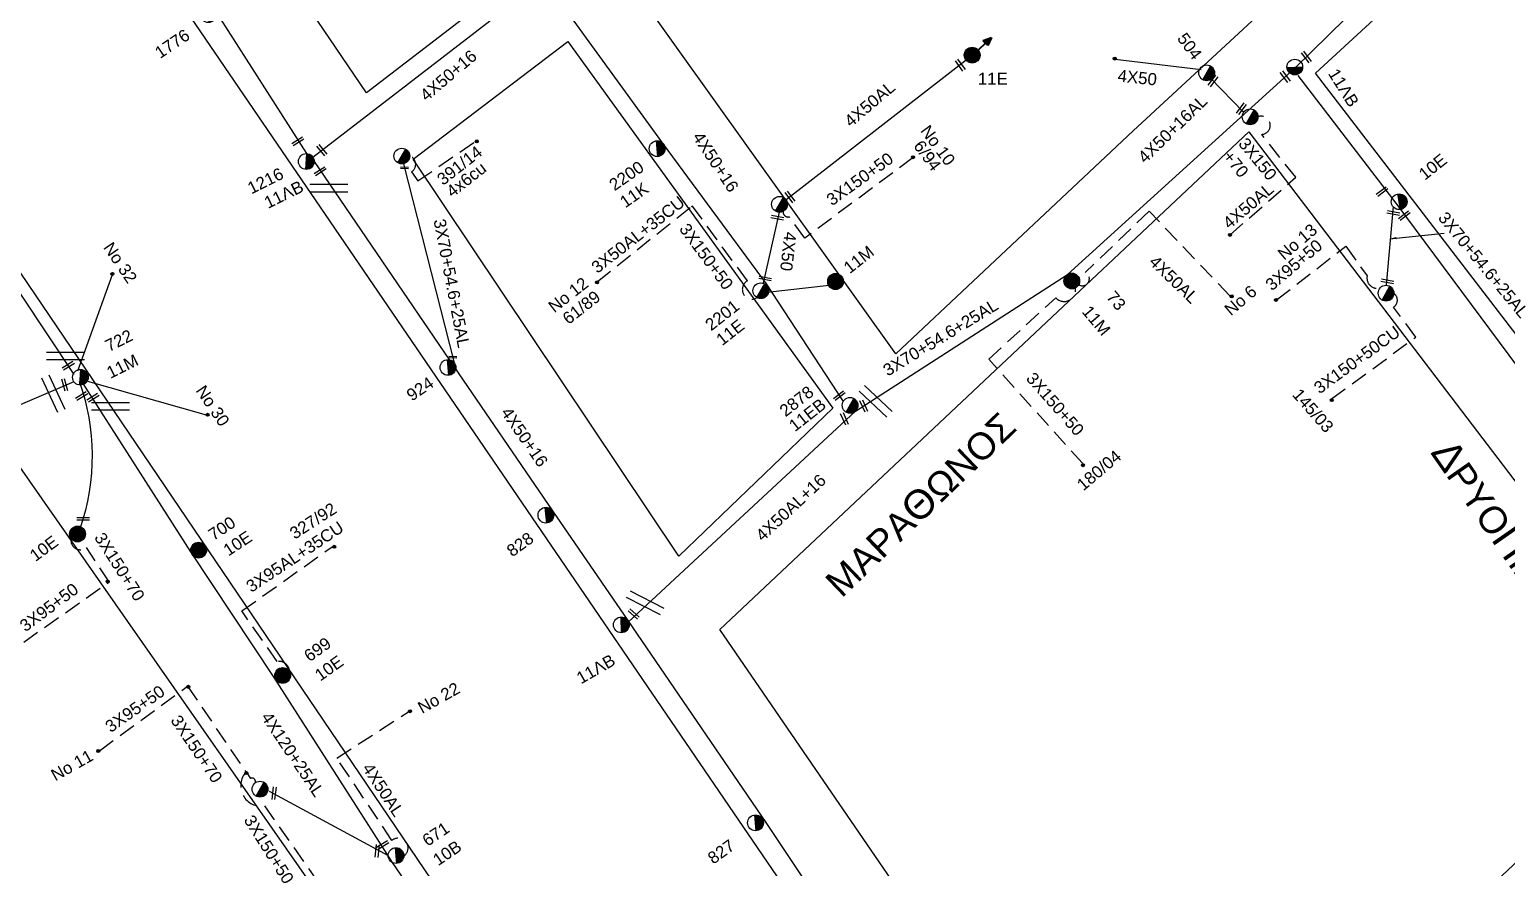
# Model space of a CAD drawing. Header units: millimetres. Extents: x 3156 to 5307, y 1191 to 2273.
# Drawn here: x 3487 to 3707.9, y 1942.1 to 2067.4 of the extents above; entities that cross this region are included whole.
import ezdxf

# ---------------------------------------------------------------- set-up
doc = ezdxf.new("R2010")
doc.units = ezdxf.units.MM
doc.linetypes.add('DASHED', pattern=[19.05, 12.7, -6.35])
for name, color, linetype in [('Άγνωστα', 7, 'Continuous'), ('Γυμνά εναέρια ΧΤ (3Φ)   4x50AL', 7, 'Continuous'), ('Γυμνά εναέρια ΧΤ και ΦΟΠ (3Φ)   4x50+16AL', 7, 'Continuous'), ('Επίτονοι', 7, 'Continuous'), ('Επιγραφές - Σχήματα', 7, 'Continuous'), ('Καλώδια ΧΤ   3x150+50AL', 7, 'DASHED'), ('Καλώδια ΧΤ   3x150+50CU', 7, 'DASHED'), ('Καλώδια ΧΤ   3x150+70AL', 7, 'DASHED'), ('Καλώδια ΧΤ   3x95+35 CU', 7, 'DASHED'), ('Καλώδια ΧΤ   3x95+50 AL XLPE', 7, 'DASHED'), ('Καλώδια ΧΤ   4x50AL', 7, 'DASHED'), ('Μηχανική τομή', 7, 'Continuous'), ('Στύλος Ξύλινος', 7, 'Continuous'), ('Στύλος Ξύλινος @ 1', 7, 'Continuous'), ('Στύλος ΦΜ', 7, 'Continuous'), ('Στύλος ΦΜ @ 1', 7, 'Continuous'), ('Συνδέσεις', 7, 'Continuous'), ('Συνεστραμμένα ΧΤ   3x70+54.6+25 AL', 7, 'SYN_LINE'), ('Συνεστραμμένα ΧΤ   4x120+25 AL', 7, 'SYN_LINE'), ('Τομή', 7, 'Continuous'), ('Υπόβαθρο ΔΕΗ', 7, 'Continuous'), ('Υπόγεια καλώδια Παροχών ΧΤ   4x6', 7, 'DASHED')]:
    doc.layers.add(name, color=color, linetype=linetype)
doc.styles.add('arial', font='arial.ttf')
doc.styles.get("Standard").update_dxf_attribs({"font": 'arial.ttf'})
doc.linetypes.add('SYN_LINE', pattern='A,0.5,-0.0001,["/\\/\\/\\/",Standard,S=0.1,R=0,X=0,Y=-0.05],-0.25', length=0.7501)
doc.dimstyles.new('ISO-25', dxfattribs={"dimtxt": 2.5, "dimasz": 2.5, "dimexe": 1.25, "dimexo": 0.625, "dimtad": 1, "dimtxsty": 'Standard', "dimcen": 2.5, "dimadec": 0, "dimazin": 0, "dimtfac": 1, "dimtmove": 0, "dimatfit": 3, "dimfxl": 1, "dimarcsym": 0})

# ---------------------------------------------------------------- blocks, each defined once
blk = doc.blocks.new('ΥΠΑΡΧΩΝ ΤΣΙΜΕΝΤΕΝΙΟΣ ΣΤΥΛΟΣ')
at = {"layer": 'Στύλος ΦΜ'}
blk.add_hatch(color=7, dxfattribs=at).paths.add_polyline_path([(-1.29, -2.28, 0.574793), (2.62, 0, 0.268822), (1.3, 2.27)])
at = {"layer": 'Στύλος ΦΜ', "color": 7}
blk.add_line((-1.29, -2.28), (1.3, 2.27), dxfattribs=at)
blk.add_circle((0, 0), 2.62, dxfattribs=at)
at = {"layer": 'Στύλος ΦΜ', "flags": 4}
for tag, p in [('ΑΡΙΘΜΟΣ', (-4.68, 8.05)), ('ΤΥΠΟΣ', (-4.91, 3.03))]:
    blk.add_attdef(tag, p, '', height=4, dxfattribs=at)
blk = doc.blocks.new('ΥΠΑΡΧΩΝ ΞΥΛΙΝΟΣ ΣΤΥΛΟΣ')
at = {"layer": 'Στύλος Ξύλινος'}
h = blk.add_hatch(color=7, dxfattribs=at)
h.paths.add_polyline_path([(-2.62, 0, 0.270008), (-1.29, -2.28), (1.3, 2.27, 0.576266)])
h.paths.add_polyline_path([(-1.29, -2.28, 0.574793), (2.62, 0, 0.268822), (1.3, 2.27)])
at = {"layer": 'Στύλος Ξύλινος', "color": 7}
blk.add_line((-1.29, -2.28), (1.3, 2.27), dxfattribs=at)
blk.add_circle((0, 0), 2.62, dxfattribs=at)
at = {"layer": 'Στύλος Ξύλινος', "flags": 4}
for tag, p in [('ΑΡΙΘΜΟΣ', (-4.91, 8.6)), ('ΤΥΠΟΣ', (-4.85, 3.39))]:
    blk.add_attdef(tag, p, '', height=4, dxfattribs=at)
blk = doc.blocks.new('ΤΟΜΗ')
at = {"layer": 'Τομή', "ltscale": 40}
for p, q in [((-5.68, 0), (5.68, 0)), ((5.68, -2.33), (-5.68, -2.33))]:
    blk.add_line(p, q, dxfattribs=at)
blk = doc.blocks.new('ΜΗΧΑΝΙΚΗ ΤΟΜΗ')
at = {"layer": 'Μηχανική τομή', "ltscale": 40}
for p, q in [((-1.89, 0.78), (1.89, 0.78)), ((1.89, 0), (-1.89, 0))]:
    blk.add_line(p, q, dxfattribs=at)
blk = doc.blocks.new('_ΣΥΝΔΕΣΗ')
at = {"layer": 'Συνδέσεις', "linetype": 'SYN_LINE', "ltscale": 40}
blk.add_hatch(color=256, dxfattribs=at).paths.add_polyline_path([(0.5, -0.01, 1), (-0.5, -0.01, 1)])
at = {"layer": 'Συνδέσεις'}
blk.add_circle((0, -0.01), 0.5, dxfattribs=at)
blk = doc.blocks.new('ΕΠΙΤΟΝΟΣ')
at = {"layer": 'Επίτονοι', "lineweight": 40, "ltscale": 40}
blk.add_hatch(color=256, dxfattribs=at).paths.add_polyline_path([(-1.13, 6.47), (0, 9.1), (1.13, 6.47)])
for p, q in [((-1.13, 6.47), (0, 9.1)), ((1.13, 6.47), (-1.13, 6.47)), ((-1.13, 6.47), (0, 6.47)), ((0, 9.1), (1.13, 6.47)), ((0, 6.47), (0, 0))]:
    blk.add_line(p, q, dxfattribs=at)

msp = doc.modelspace()

# ---------------------------------------------------------------- linework, layer by layer
at = {"layer": 'Άγνωστα', "color": 151, "linetype": 'SYN_LINE', "ltscale": 15}
msp.add_line((3662.25, 2061.42), (3649.39, 2062.96), dxfattribs=at)
at = {"layer": 'Άγνωστα', "color": 133}
for points in [[(3529.41, 2048.36), (3562.98, 2074.3)], [(3597.31, 2028.18), (3606.63, 2029.21)], [(3576.6, 1978.89), (3610.53, 2010.39)]]:
    msp.add_lwpolyline(points, dxfattribs=at)
at = {"layer": 'Άγνωστα', "color": 133, "linetype": 'DASHED', "ltscale": 0.2}
msp.add_lwpolyline([(3619.18, 2048.3), (3602.95, 2036.23), (3600.63, 2039.42, -0.498789), (3599.71, 2040.26)], format="xyb", dxfattribs=at)
at = {"layer": 'Άγνωστα', "color": 2, "linetype": 'SYN_LINE', "ltscale": 12}
msp.add_lwpolyline([(3494.24, 2016.39), (3499.45, 2030.81)], dxfattribs=at)
at = {"layer": 'Άγνωστα', "color": 2, "linetype": 'SYN_LINE', "ltscale": 15}
msp.add_lwpolyline([(3495.35, 2014.96), (3513.45, 2009.81)], dxfattribs=at)
at = {"layer": 'Γυμνά εναέρια ΧΤ (3Φ)   4x50AL', "color": 133}
msp.add_lwpolyline([(3596.78, 2029.49), (3599.17, 2040.14)], dxfattribs=at)
at = {"layer": 'Γυμνά εναέρια ΧΤ και ΦΟΠ (3Φ)   4x50+16AL', "color": 151, "ltscale": 40}
msp.add_lwpolyline([(3642.24, 2030.83), (3676.26, 2061.68), (3693.96, 2079.11), (3719.22, 2099.83)], dxfattribs=at)
at = {"layer": 'Γυμνά εναέρια ΧΤ και ΦΟΠ (3Φ)   4x50+16AL', "color": 133}
for points in [[(3497.77, 2093.22), (3514.74, 2070.35), (3528.43, 2048.89)], [(3564.58, 2074.05), (3581.79, 2050.31), (3597.16, 2029.4), (3608.7, 2011.84)]]:
    msp.add_lwpolyline(points, dxfattribs=at)
at = {"layer": 'Γυμνά εναέρια ΧΤ και ΦΟΠ (3Φ)   4x50+16AL', "color": 151, "ltscale": 20}
msp.add_lwpolyline([(3676.68, 2060.58), (3691.51, 2041.26), (3726.3, 1994.47), (3738.86, 1978.45), (3748.92, 1967.22)], dxfattribs=at)
at = {"layer": 'Γυμνά εναέρια ΧΤ και ΦΟΠ (3Φ)   4x50+16AL', "color": 1}
msp.add_lwpolyline([(3529.61, 2047.71), (3549.83, 2018.02), (3565.22, 1995.47), (3576.49, 1979.07), (3597.14, 1948.84), (3621.95, 1911.56), (3640.84, 1884.16)], dxfattribs=at)
at = {"layer": 'Γυμνά εναέρια ΧΤ και ΦΟΠ (3Φ)   4x50+16AL', "color": 2}
msp.add_lwpolyline([(3401.34, 1975.15), (3423.08, 1985.42), (3459.55, 2000.2), (3493.69, 2014.8)], dxfattribs=at)
at = {"layer": 'Καλώδια ΧΤ   3x150+50AL', "color": 151, "linetype": 'DASHED', "ltscale": 0.2}
msp.add_lwpolyline([(3644.48, 2002.57), (3630.46, 2018.15), (3640.49, 2027.33, 0.755858), (3643.41, 2028.79, -6.082344)], format="xyb", dxfattribs=at)
at = {"layer": 'Καλώδια ΧΤ   3x150+50AL', "color": 30, "ltscale": 0.2}
msp.add_lwpolyline([(3519.42, 1956.42), (3519.42, 1956.42, 0.71654), (3522.18, 1951.35), (3530.7, 1939.17)], format="xyb", dxfattribs=at)
at = {"layer": 'Καλώδια ΧΤ   3x150+50CU', "color": 133, "ltscale": 0.2}
msp.add_lwpolyline([(3585.81, 2040.78), (3571.97, 2029.71)], dxfattribs=at)
msp.add_lwpolyline([(3595.81, 2027.35, -1.028676), (3594.38, 2029.85), (3586.15, 2041.05), (3585.99, 2040.92)], format="xyb", dxfattribs=at)
at = {"layer": 'Καλώδια ΧΤ   3x150+50CU', "color": 151, "ltscale": 0.2}
msp.add_lwpolyline([(3681.74, 2012.2), (3694.33, 2021.46), (3691, 2025.94, 0.534392), (3691.05, 2027.98, -1.785339)], format="xyb", dxfattribs=at)
at = {"layer": 'Καλώδια ΧΤ   3x150+70AL', "color": 151, "ltscale": 0.2}
msp.add_lwpolyline([(3676.38, 2045.34), (3671.31, 2051.76, 1.153946), (3670.72, 2054.39)], format="xyb", dxfattribs=at)
at = {"layer": 'Καλώδια ΧΤ   3x150+70AL', "color": 30, "ltscale": 0.2}
for points in [[(3498.95, 1984.83), (3495.54, 1989.99, -0.709489), (3493.25, 1991.3)], [(3519.42, 1956.42), (3520.08, 1955.45, -0.729145), (3520.76, 1954.77)]]:
    msp.add_lwpolyline(points, format="xyb", dxfattribs=at)
msp.add_lwpolyline([(3510.67, 1969.24), (3519.38, 1956.43)], dxfattribs=at)
at = {"layer": 'Καλώδια ΧΤ   3x95+35 CU', "color": 30, "ltscale": 0.2}
msp.add_lwpolyline([(3524.07, 1972.94), (3518.78, 1980.49), (3532.29, 1990.09)], dxfattribs=at)
msp.add_arc((3524.35, 1971.4), 1.56, 0.2946, 100.5382, dxfattribs=at)
at = {"layer": 'Καλώδια ΧΤ   3x95+50 AL XLPE', "color": 151, "linetype": 'DASHED', "ltscale": 0.2}
msp.add_lwpolyline([(3673.51, 2027.01), (3683.85, 2035.03), (3687.05, 2030.59, 0.563863), (3689.01, 2028.81, 0.272032)], format="xyb", dxfattribs=at)
at = {"layer": 'Καλώδια ΧΤ   3x95+50 AL XLPE', "color": 30, "ltscale": 0.2}
for points in [[(3483.05, 1973.66), (3498.95, 1984.83)], [(3497.51, 1959.6), (3510.67, 1969.24)]]:
    msp.add_lwpolyline(points, dxfattribs=at)
at = {"layer": 'Καλώδια ΧΤ   4x50AL', "color": 133, "linetype": 'Continuous', "ltscale": 0.2}
msp.add_lwpolyline([(3599.95, 2041.84), (3627.99, 2063.62)], dxfattribs=at)
at = {"layer": 'Καλώδια ΧΤ   4x50AL', "color": 151, "ltscale": 0.2}
msp.add_lwpolyline([(3666.57, 2036.74), (3676.37, 2045.34)], dxfattribs=at)
msp.add_lwpolyline([(3666.51, 2027.63), (3654.44, 2040.29), (3644.89, 2031.1, -1.08708), (3643.92, 2029.29, 6.299482)], format="xyb", dxfattribs=at)
at = {"layer": 'Καλώδια ΧΤ   4x50AL', "color": 30, "ltscale": 0.2}
msp.add_lwpolyline([(3543.01, 1943.83, 1.037572), (3541.23, 1946.18), (3533, 1958.47), (3543.85, 1965.53)], format="xyb", dxfattribs=at)
at = {"layer": 'Συνεστραμμένα ΧΤ   3x70+54.6+25 AL', "color": 151, "linetype": 'SYN_LINE', "ltscale": 8}
msp.add_line((3663.59, 2060.21), (3668.62, 2055.06), dxfattribs=at)
at = {"layer": 'Συνεστραμμένα ΧΤ   3x70+54.6+25 AL', "color": 1, "linetype": 'SYN_LINE', "ltscale": 20}
msp.add_lwpolyline([(3550.58, 2017.58), (3543, 2047.38)], dxfattribs=at)
at = {"layer": 'Συνεστραμμένα ΧΤ   3x70+54.6+25 AL', "color": 151, "ltscale": 15}
msp.add_lwpolyline([(3690.92, 2040.96), (3689.88, 2029.19)], dxfattribs=at)
at = {"layer": 'Συνεστραμμένα ΧΤ   3x70+54.6+25 AL', "color": 151, "ltscale": 20}
msp.add_lwpolyline([(3610.53, 2010.39), (3642.24, 2030.83)], dxfattribs=at)
at = {"layer": 'Συνεστραμμένα ΧΤ   3x70+54.6+25 AL', "color": 30, "ltscale": 20}
msp.add_lwpolyline([(3494.48, 2014.87, -0.167597), (3494.6, 1992.86, -1.271945)], format="xyb", dxfattribs=at)
at = {"layer": 'Συνεστραμμένα ΧΤ   4x120+25 AL', "color": 151, "ltscale": 20}
msp.add_lwpolyline([(3493.69, 2015.83), (3473.56, 2046.12), (3445.69, 2072.28), (3426.15, 2102.69), (3405.66, 2137.97), (3394.35, 2156.59), (3376.95, 2182.96)], dxfattribs=at)
at = {"layer": 'Συνεστραμμένα ΧΤ   4x120+25 AL', "color": 30, "ltscale": 20}
for points in [[(3494.88, 2014.64), (3511.1, 1989.34), (3523.55, 1970.56), (3541.26, 1942.88), (3567.58, 1904.44), (3582.31, 1885.13)], [(3522.88, 1953.54), (3540.66, 1943.91)]]:
    msp.add_lwpolyline(points, dxfattribs=at)
at = {"layer": 'Υπόβαθρο ΔΕΗ'}
for points in [[(3435.82, 2207.57), (3456.96, 2219.51), (3560.57, 2075.75), (3537.44, 2057.96), (3435.82, 2207.57)], [(3616.56, 2018.96), (3578.12, 2072.72), (3659.19, 2158.54), (3704.7, 2100.99), (3652.04, 2052.29), (3616.56, 2018.96)], [(3629.27, 1874.74), (3583.89, 1886.06), (3474.94, 2046.93), (3431.38, 2116.57), (3465.86, 2135.61), (3638.24, 1882.94), (3629.27, 1874.74)], [(3780, 2011.7), (3744.77, 1975.66), (3679.35, 2060.93), (3712.91, 2091.88), (3780, 2011.7)], [(3607.17, 2010.81), (3584.14, 1988.71), (3544.39, 2048.08), (3567.54, 2065.65), (3607.17, 2010.81)], [(3649.23, 1891.72), (3590.25, 1977.72), (3669.38, 2052.16), (3734.56, 1966.6), (3698.99, 1933.15), (3649.23, 1891.72)], [(3557.29, 1899.28), (3553.16, 1894.52), (3432.59, 1923.88), (3417.99, 1935.22), (3400.75, 1973.26), (3482.59, 2006.2), (3557.29, 1899.28)]]:
    msp.add_lwpolyline(points, dxfattribs=at)
at = {"layer": 'Υπόγεια καλώδια Παροχών ΧΤ   4x6', "color": 1, "linetype": 'DASHED', "ltscale": 0.2}
msp.add_lwpolyline([(3543.89, 2048.52, -0.628083), (3544.17, 2046.17), (3545.1, 2044.8), (3554.02, 2050.9)], format="xyb", dxfattribs=at)

# ---------------------------------------------------------------- block references
at = {"layer": 'Επίτονοι', "xscale": 0.449999999999818, "yscale": 0.449999999999818, "zscale": 0.449999999999818, "rotation": 313.1683499213066}
msp.add_blockref('ΕΠΙΤΟΝΟΣ', (3627.88, 2063.43), dxfattribs=at)
at = {"layer": 'Μηχανική τομή'}
for p, xscale, yscale, zscale, rotation in [((3626.05, 2062), 0.4999999999991391, 0.4999999999991391, 0.4999999999991391, 306.3062637139964), ((3678.11, 2063.44), 0.4999999999991391, 0.4999999999991391, 0.4999999999991391, 127.1617406557026), ((3664.15, 2059.62), 0.4999999999991391, 0.4999999999991391, 0.4999999999991391, 52.69388032562249), ((3674.95, 2060.49), 0.4999999999991391, 0.4999999999991391, 0.4999999999991391, 127.1617406557026), ((3668.38, 2055.47), 0.4999999999991391, 0.4999999999991391, 0.4999999999991391, 52.69388032562249), ((3527.04, 2050.88), 0.4999999999992031, 0.4999999999992031, 0.4999999999992031, 212.0984331805059), ((3530.91, 2049.52), 0.4999999999989576, 0.4999999999989576, 0.4999999999989576, 129.7903078313122), ((3530.38, 2046.42), 0.4999999999992031, 0.4999999999992031, 0.4999999999992031, 212.0984331805059), ((3543.11, 2046.89), 0.3097819884316842, 0.3097819884316842, 0.3097819884316842, 177.4169880841752), ((3600.59, 2042.3), 0.4999999999991391, 0.4999999999991391, 0.4999999999991391, 306.3062637139964), ((3689.39, 2043.06), 0.4999999999991391, 0.4999999999991391, 0.4999999999991391, 37.16174065570258), ((3598.83, 2039.12), 0.4999999999991391, 0.4999999999991391, 0.4999999999991391, 349.3153123260166), ((3690.94, 2039.81), 0.499999999999139, 0.499999999999139, 0.499999999999139, 349.4512080129231), ((3692.73, 2039.46), 0.4999999999991391, 0.4999999999991391, 0.4999999999991391, 37.16174065570258), ((3597, 2030.02), 0.4999999999991391, 0.4999999999991391, 0.4999999999991391, 349.3153123260166), ((3690.05, 2029.58), 0.499999999999139, 0.499999999999139, 0.499999999999139, 349.4512080129231), ((3550.34, 2018.56), 0.3097819884316842, 0.3097819884316842, 0.3097819884316842, 177.4169880841752), ((3492.73, 2017.34), 0.4999999999992031, 0.4999999999992031, 0.4999999999992031, 212.0984331805059), ((3492.1, 2014.25), 0.4999999999989942, 0.4999999999989942, 0.4999999999989942, 285.3654225058897), ((3494.72, 2012.81), 0.4999999999992031, 0.4999999999992031, 0.4999999999992031, 212.0984331805059), ((3496.42, 2012.55), 0.4999999999992031, 0.4999999999992031, 0.4999999999992031, 212.0984331805059), ((3608.25, 2012.55), 0.4999999999991391, 0.4999999999991391, 0.4999999999991391, 37.16174065570258), ((3611.95, 2011.22), 0.499999999999139, 0.499999999999139, 0.499999999999139, 113.9140541910711), ((3609.06, 2009.29), 0.499999999999139, 0.499999999999139, 0.499999999999139, 113.9140541910711), ((3495.04, 1994.47), 0.4999999999992031, 0.4999999999992031, 0.4999999999992031, 179.6416318164192), ((3577.52, 1980.18), 0.499999999999139, 0.499999999999139, 0.499999999999139, 137.6518233961146), ((3523.41, 1953.26), 0.499999999999203, 0.499999999999203, 0.499999999999203, 263.4230169168321), ((3539.74, 1945.67), 0.4999999999992031, 0.4999999999992031, 0.4999999999992031, 212.0984331805059), ((3538.82, 1944.63), 0.499999999999203, 0.499999999999203, 0.499999999999203, 263.423016916832)]:
    msp.add_blockref('ΜΗΧΑΝΙΚΗ ΤΟΜΗ', p, dxfattribs=dict(at, xscale=xscale, yscale=yscale, zscale=zscale, rotation=rotation))
at = {"layer": 'Στύλος Ξύλινος @ 1', "ltscale": 40}
ref = msp.add_blockref('ΥΠΑΡΧΩΝ ΞΥΛΙΝΟΣ ΣΤΥΛΟΣ', (3627.99, 2063.62), dxfattribs=dict(at, xscale=0.4499999999998181, yscale=0.4499999999998181, zscale=0.4499999999998181))
ref.add_attrib('ΤΥΠΟΣ', '11E', (3628.84, 2059.19), dxfattribs={"layer": '', "height": 1.8, "flags": 4})
at = {"layer": 'Στύλος Ξύλινος @ 1', "ltscale": 40, "xscale": 0.4499999999998181, "yscale": 0.4499999999998181, "zscale": 0.4499999999998181}
for p in [(3607.56, 2029.74), (3642.88, 2029.83)]:
    msp.add_blockref('ΥΠΑΡΧΩΝ ΞΥΛΙΝΟΣ ΣΤΥΛΟΣ', p, dxfattribs=at)
at = {"layer": 'Στύλος Ξύλινος @ 1', "ltscale": 40}
ref = msp.add_blockref('ΥΠΑΡΧΩΝ ΞΥΛΙΝΟΣ ΣΤΥΛΟΣ', (3512.32, 1989.59), dxfattribs=dict(at, xscale=0.449999999999838, yscale=0.449999999999838, zscale=0.449999999999838, rotation=33.45327446974218))
ref.add_attrib('ΤΥΠΟΣ', '700', (3514.54, 1990.94), dxfattribs={"layer": '', "height": 1.8, "rotation": 33.4533, "flags": 4})
ref.add_attrib('ΑΡΙΘΜΟΣ', '10E', (3516.77, 1988.62), dxfattribs={"layer": '', "height": 1.8, "rotation": 33.4533, "flags": 4})
ref = msp.add_blockref('ΥΠΑΡΧΩΝ ΞΥΛΙΝΟΣ ΣΤΥΛΟΣ', (3494.2, 1992), dxfattribs=dict(at, xscale=0.4499999999998768, yscale=0.4499999999998768, zscale=0.4499999999998768, rotation=36.39064743390567))
ref.add_attrib('ΤΥΠΟΣ', '10E', (3487.91, 1987.79), dxfattribs={"layer": '', "height": 1.8, "rotation": 36.3906, "flags": 4})
at = {"layer": 'Στύλος Ξύλινος @ 1', "ltscale": 40, "xscale": 0.449999999999838, "yscale": 0.449999999999838, "zscale": 0.449999999999838, "rotation": 33.45327446974218}
msp.add_blockref('ΥΠΑΡΧΩΝ ΞΥΛΙΝΟΣ ΣΤΥΛΟΣ', (3524.89, 1970.85), dxfattribs=at)
at = {"layer": 'Στύλος ΦΜ @ 1', "ltscale": 40}
ref = msp.add_blockref('ΥΠΑΡΧΩΝ ΤΣΙΜΕΝΤΕΝΙΟΣ ΣΤΥΛΟΣ', (3513.78, 2069.67), dxfattribs=dict(at, xscale=0.4499999999998774, yscale=0.4499999999998774, zscale=0.4499999999998774, rotation=33.92332586678082))
ref.add_attrib('ΤΥΠΟΣ', '1776', (3506.55, 2063.02), dxfattribs={"layer": '', "height": 1.8, "rotation": 33.9233, "flags": 4})
ref = msp.add_blockref('ΥΠΑΡΧΩΝ ΤΣΙΜΕΝΤΕΝΙΟΣ ΣΤΥΛΟΣ', (3676.23, 2061.83), dxfattribs=dict(at, xscale=0.4499999999997775, yscale=0.4499999999997775, zscale=0.4499999999997775, rotation=302.1597301998771))
ref.add_attrib('ΤΥΠΟΣ', '11ΛB', (3681.14, 2060.87), dxfattribs={"layer": '', "height": 1.8, "rotation": 302.1597, "flags": 4})
at = {"layer": 'Στύλος ΦΜ @ 1', "ltscale": 40, "xscale": 0.4499999999998181, "yscale": 0.4499999999998181, "zscale": 0.4499999999998181}
for p in [(3663.06, 2060.96), (3669.55, 2054.39), (3542.71, 2048.52), (3599.17, 2041.31), (3596.39, 2028.38), (3689.88, 2028.02), (3609.73, 2011.25), (3521.49, 1953.84)]:
    msp.add_blockref('ΥΠΑΡΧΩΝ ΤΣΙΜΕΝΤΕΝΙΟΣ ΣΤΥΛΟΣ', p, dxfattribs=at)
at = {"layer": 'Στύλος ΦΜ @ 1', "ltscale": 40}
ref = msp.add_blockref('ΥΠΑΡΧΩΝ ΤΣΙΜΕΝΤΕΝΙΟΣ ΣΤΥΛΟΣ', (3580.89, 2049.62), dxfattribs=dict(at, xscale=0.449999999999835, yscale=0.449999999999835, zscale=0.449999999999835, rotation=34.81969797918351))
ref.add_attrib('ΤΥΠΟΣ', '2200', (3574.51, 2043.24), dxfattribs={"layer": '', "height": 1.8, "rotation": 34.8197, "flags": 4})
ref.add_attrib('ΑΡΙΘΜΟΣ', '11K', (3576.11, 2040.68), dxfattribs={"layer": '', "height": 1.8, "rotation": 34.8197, "flags": 4})
ref = msp.add_blockref('ΥΠΑΡΧΩΝ ΤΣΙΜΕΝΤΕΝΙΟΣ ΣΤΥΛΟΣ', (3528.43, 2047.71), dxfattribs=dict(at, xscale=0.4499999999999675, yscale=0.4499999999999675, zscale=0.4499999999999675, rotation=26.33412588730932))
ref.add_attrib('ΤΥΠΟΣ', '1216', (3520.2, 2042.78), dxfattribs={"layer": '', "height": 1.8, "rotation": 26.3341, "flags": 4})
ref.add_attrib('ΑΡΙΘΜΟΣ', '11ΛB', (3522.69, 2040.61), dxfattribs={"layer": '', "height": 1.8, "rotation": 26.3341, "flags": 4})
ref = msp.add_blockref('ΥΠΑΡΧΩΝ ΤΣΙΜΕΝΤΕΝΙΟΣ ΣΤΥΛΟΣ', (3691.84, 2041.69), dxfattribs=dict(at, xscale=0.4499999999998987, yscale=0.4499999999998987, zscale=0.4499999999998987, rotation=38.50447861832615))
ref.add_attrib('ΤΥΠΟΣ', '10E', (3695.67, 2044.82), dxfattribs={"layer": '', "height": 1.8, "rotation": 38.5045, "flags": 4})
ref = msp.add_blockref('ΥΠΑΡΧΩΝ ΤΣΙΜΕΝΤΕΝΙΟΣ ΣΤΥΛΟΣ', (3607.56, 2029.78), dxfattribs=dict(at, xscale=0.4499999999999112, yscale=0.4499999999999112, zscale=0.4499999999999112, rotation=38.17641913129037))
ref.add_attrib('ΤΥΠΟΣ', '11M', (3609.66, 2030.83), dxfattribs={"layer": '', "height": 1.8, "rotation": 38.1764, "flags": 4})
ref = msp.add_blockref('ΥΠΑΡΧΩΝ ΤΣΙΜΕΝΤΕΝΙΟΣ ΣΤΥΛΟΣ', (3642.88, 2029.84), dxfattribs=dict(at, xscale=0.4499999999996507, yscale=0.4499999999996507, zscale=0.4499999999996507, rotation=310.185522767469))
ref.add_attrib('ΤΥΠΟΣ', '73', (3647.94, 2027.39), dxfattribs={"layer": '', "height": 1.8, "rotation": 310.1855, "flags": 4})
ref.add_attrib('ΑΡΙΘΜΟΣ', '11M', (3644.29, 2025.21), dxfattribs={"layer": '', "height": 1.8, "rotation": 310.1855, "flags": 4})
ref = msp.add_blockref('ΥΠΑΡΧΩΝ ΤΣΙΜΕΝΤΕΝΙΟΣ ΣΤΥΛΟΣ', (3494.64, 2015.44), dxfattribs=dict(at, xscale=0.449999999999856, yscale=0.449999999999856, zscale=0.449999999999856, rotation=26.41890954164312))
ref.add_attrib('ΤΥΠΟΣ', '722', (3498.91, 2019.2), dxfattribs={"layer": '', "height": 1.8, "rotation": 26.4189, "flags": 4})
ref.add_attrib('ΑΡΙΘΜΟΣ', '11M', (3499.13, 2015.19), dxfattribs={"layer": '', "height": 1.8, "rotation": 26.4189, "flags": 4})
ref = msp.add_blockref('ΥΠΑΡΧΩΝ ΤΣΙΜΕΝΤΕΝΙΟΣ ΣΤΥΛΟΣ', (3549.61, 2016.91), dxfattribs=dict(at, xscale=0.4500000000000404, yscale=0.4500000000000404, zscale=0.4500000000000404, rotation=34.3499960357648))
ref.add_attrib('ΤΥΠΟΣ', '924', (3544.2, 2011.79), dxfattribs={"layer": '', "height": 1.8, "rotation": 34.35, "flags": 4})
ref = msp.add_blockref('ΥΠΑΡΧΩΝ ΤΣΙΜΕΝΤΕΝΙΟΣ ΣΤΥΛΟΣ', (3564.25, 1994.81), dxfattribs=dict(at, xscale=0.4499999999998377, yscale=0.4499999999998377, zscale=0.4499999999998377, rotation=35.79023969993028))
ref.add_attrib('ΤΥΠΟΣ', '828', (3559.21, 1988.5), dxfattribs={"layer": '', "height": 1.8, "rotation": 35.7902, "flags": 4})
ref = msp.add_blockref('ΥΠΑΡΧΩΝ ΤΣΙΜΕΝΤΕΝΙΟΣ ΣΤΥΛΟΣ', (3575.52, 1978.41), dxfattribs=dict(at, xscale=0.4499999999999899, yscale=0.4499999999999899, zscale=0.4499999999999899, rotation=30.00028774081776))
ref.add_attrib('ΤΥΠΟΣ', '11ΛB', (3569.49, 1969.5), dxfattribs={"layer": '', "height": 1.8, "rotation": 30.0003, "flags": 4})
ref = msp.add_blockref('ΥΠΑΡΧΩΝ ΤΣΙΜΕΝΤΕΝΙΟΣ ΣΤΥΛΟΣ', (3524.88, 1970.85), dxfattribs=dict(at, xscale=0.4499999999998757, yscale=0.4499999999998757, zscale=0.4499999999998757, rotation=35.39703381660232))
ref.add_attrib('ΤΥΠΟΣ', '699', (3528.9, 1972.8), dxfattribs={"layer": '', "height": 1.8, "rotation": 35.397, "flags": 4})
ref.add_attrib('ΑΡΙΘΜΟΣ', '10E', (3530.51, 1969.91), dxfattribs={"layer": '', "height": 1.8, "rotation": 35.397, "flags": 4})
ref = msp.add_blockref('ΥΠΑΡΧΩΝ ΤΣΙΜΕΝΤΕΝΙΟΣ ΣΤΥΛΟΣ', (3595.59, 1948.81), dxfattribs=dict(at, xscale=0.4499999999999909, yscale=0.4499999999999909, zscale=0.4499999999999909, rotation=35.53702906555251))
ref.add_attrib('ΤΥΠΟΣ', '827', (3589.27, 1942.54), dxfattribs={"layer": '', "height": 1.8, "rotation": 35.537, "flags": 4})
ref = msp.add_blockref('ΥΠΑΡΧΩΝ ΤΣΙΜΕΝΤΕΝΙΟΣ ΣΤΥΛΟΣ', (3541.84, 1943.91), dxfattribs=dict(at, xscale=0.4499999999997822, yscale=0.4499999999997822, zscale=0.4499999999997822, rotation=34.06757605234352))
ref.add_attrib('ΤΥΠΟΣ', '671', (3546.55, 1945.21), dxfattribs={"layer": '', "height": 1.8, "rotation": 34.0676, "flags": 4})
ref.add_attrib('ΑΡΙΘΜΟΣ', '10B', (3548.13, 1942.31), dxfattribs={"layer": '', "height": 1.8, "rotation": 34.0676, "flags": 4})
at = {"layer": 'Συνδέσεις', "xscale": 0.4499999999998181, "yscale": 0.4499999999998181, "zscale": 0.4499999999998181}
for p in [(3649.3, 2063.11), (3553.91, 2050.72), (3619.16, 2048.35), (3666.52, 2036.74), (3499.42, 2030.9), (3571.89, 2029.65), (3666.81, 2027.54), (3673.43, 2027.01), (3681.76, 2012.03), (3513.66, 2009.83), (3644.55, 2002.3), (3532.59, 1990.1), (3498.73, 1984.88), (3510.78, 1969.15), (3543.93, 1965.5), (3497.32, 1959.55), (3519.45, 1956.25)]:
    msp.add_blockref('_ΣΥΝΔΕΣΗ', p, dxfattribs=at)
at = {"layer": 'Τομή', "xscale": 0.5, "yscale": 0.5, "zscale": 0.5}
for p in [(3531.79, 2044.31), (3492.39, 2019.19), (3499.13, 2011.67)]:
    msp.add_blockref('ΤΟΜΗ', p, dxfattribs=at)
at = {"layer": 'Τομή'}
for p, xscale, yscale, zscale, rotation in [((3491.12, 2013.24), 0.5, 0.5, 0.5, 295.2133409276412), ((3613.97, 2012.26), 0.5, 0.5, 0.5, 316.9908783117587), ((3579.37, 1982.23), 0.5000000000000466, 0.5000000000000466, 0.5000000000000466, 332.8777401435952)]:
    msp.add_blockref('ΤΟΜΗ', p, dxfattribs=dict(at, xscale=xscale, yscale=yscale, zscale=zscale, rotation=rotation))

# ---------------------------------------------------------------- texts
at = {"layer": 'Άγνωστα', "ltscale": 40, "char_height": 1.8, "width": 43.5158, "attachment_point": 1, "style": 'arial'}
for s, insert, rotation in [('504', (3659.99, 2067.17), 306.4424), ('4X50+16', (3545.22, 2057.98), 40.4427), ('Νο 10', (3621.6, 2053.36), 306.4424), ('391/14', (3547.75, 2045.46), 38.0557), ('4X50+16', (3587.6, 2052.37), 303.4348), ('6/94', (3620.57, 2051.1), 306.4424), ('3X150\\P+70', (3669.08, 2051.46), 309.3635), ('4x6cu', (3549.14, 2043.65), 38.0557), ('3X150+50', (3605.97, 2042.46), 35.6637), ('3X50AL+35CU', (3570.83, 2032.3), 38.0557), ('3X150+50', (3585.54, 2038.68), 306.4424), ('4X50', (3601.73, 2037.06), 263.4021), ('Νο 13', (3673.48, 2034.22), 40.3451), ('No 32', (3499.47, 2035.86), 304.1915), ('3X95+50', (3671.64, 2029.65), 40.3451), ('Νο 12', (3564.4, 2026.41), 38.0557), ('61/89', (3566.52, 2024.65), 38.0557), ('Νο 6', (3665.51, 2025.91), 40.3451), ('2201', (3587.85, 2023.71), 38.0557), ('11Ε', (3589.49, 2021.49), 38.0557), ('No 30', (3513.29, 2014.46), 304.1915), ('3X150+50', (3637.29, 2016.38), 311.1301), ('2878', (3598.97, 2010.85), 38.0557), ('11ΕΒ', (3600.37, 2008.63), 38.0557), ('4X50+16', (3558.92, 2011.2), 304.6829), ('180/04', (3643.44, 1999.73), 40.3451), ('4X50AL+16', (3595.42, 1992.1), 43.0891), ('327/92', (3525.71, 1992.65), 32.7437), ('3X150+70', (3498.16, 1992.45), 302.6417), ('3X95AL+35CU', (3519.2, 1984.68), 33.7113), ('3X95+50', (3485.34, 1978.73), 36.7657), ('3X95+50', (3498.13, 1963.69), 35.0934), ('No 22', (3544.86, 1966.64), 29.312), ('3X150+70', (3509.54, 1965.15), 304.0213), ('No 11', (3490.01, 1956.56), 29.312), ('3X150+50', (3520.52, 1950.2), 302.2306)]:
    msp.add_mtext(s, dxfattribs=dict(at, insert=insert, rotation=rotation))
at = {"layer": 'Γυμνά εναέρια ΧΤ και ΦΟΠ (3Φ)   4x50+16AL', "ltscale": 40, "insert": (3652.59, 2048.61), "char_height": 1.8, "width": 43.5158, "attachment_point": 1, "rotation": 44.2438, "style": 'arial'}
msp.add_mtext('4X50+16AL', dxfattribs=at)
at = {"layer": 'Καλώδια ΧΤ   3x150+50CU', "ltscale": 0.2, "insert": (3678.87, 2014.32), "char_height": 1.8, "width": 43.5158, "attachment_point": 1, "rotation": 36.1519, "style": 'arial'}
msp.add_mtext('3X150+50CU', dxfattribs=at)
at = {"layer": 'Καλώδια ΧΤ   4x50AL', "ltscale": 0.2, "char_height": 1.8, "width": 43.5158, "attachment_point": 1, "style": 'arial'}
for s, insert, rotation in [('4X50', (3649.86, 2061.47), 353.9971), ('4X50AL', (3608.67, 2054.11), 40.3451), ('4X50AL', (3665.27, 2038.88), 40.3451), ('4X50AL', (3655.55, 2033.83), 316.0264), ('145/03', (3677.1, 2013.95), 311.4087), ('4X50AL', (3538.21, 1957.98), 303.5107)]:
    msp.add_mtext(s, dxfattribs=dict(at, insert=insert, rotation=rotation))
at = {"layer": 'Συνεστραμμένα ΧΤ   3x70+54.6+25 AL', "ltscale": 20, "char_height": 1.8, "width": 43.5158, "attachment_point": 1, "style": 'arial'}
for insert, rotation in [((3549.21, 2039.27), 280.8565), ((3698.94, 2040.39), 309.4479), ((3614.43, 2017.06), 31.4162)]:
    msp.add_mtext('3X70+54.6+25AL', dxfattribs=dict(at, insert=insert, rotation=rotation))
at = {"layer": 'Συνεστραμμένα ΧΤ   4x120+25 AL', "ltscale": 20, "insert": (3523.08, 1965.62), "char_height": 1.8, "width": 43.5158, "attachment_point": 1, "rotation": 303.8991, "style": 'arial'}
msp.add_mtext('4X120+25AL', dxfattribs=at)
at = {"layer": 'Υπόβαθρο ΔΕΗ', "char_height": 4, "width": 25.6049, "attachment_point": 1, "style": 'arial'}
for s, insert, rotation in [('MAPA{\\H1.083x;Θ}ΩNOΣ', (3605.46, 1985.45), 43.8225), ('{\\H1.083x;Δ}PYO{\\H1.083x;П}I{\\H1.083x;Δ}OΣ', (3699.98, 2006.65), 304.9213)]:
    msp.add_mtext(s, dxfattribs=dict(at, insert=insert, rotation=rotation))

# ---------------------------------------------------------------- leaders
at = {"layer": 'Επιγραφές - Σχήματα', "ltscale": 40}
msp.add_leader([(3690.43, 2036.15), (3698.56, 2036.99)], dimstyle='ISO-25', override={"dimasz": 1, "dimtad": 0}, dxfattribs=at)

doc.saveas('drawing.dxf')
